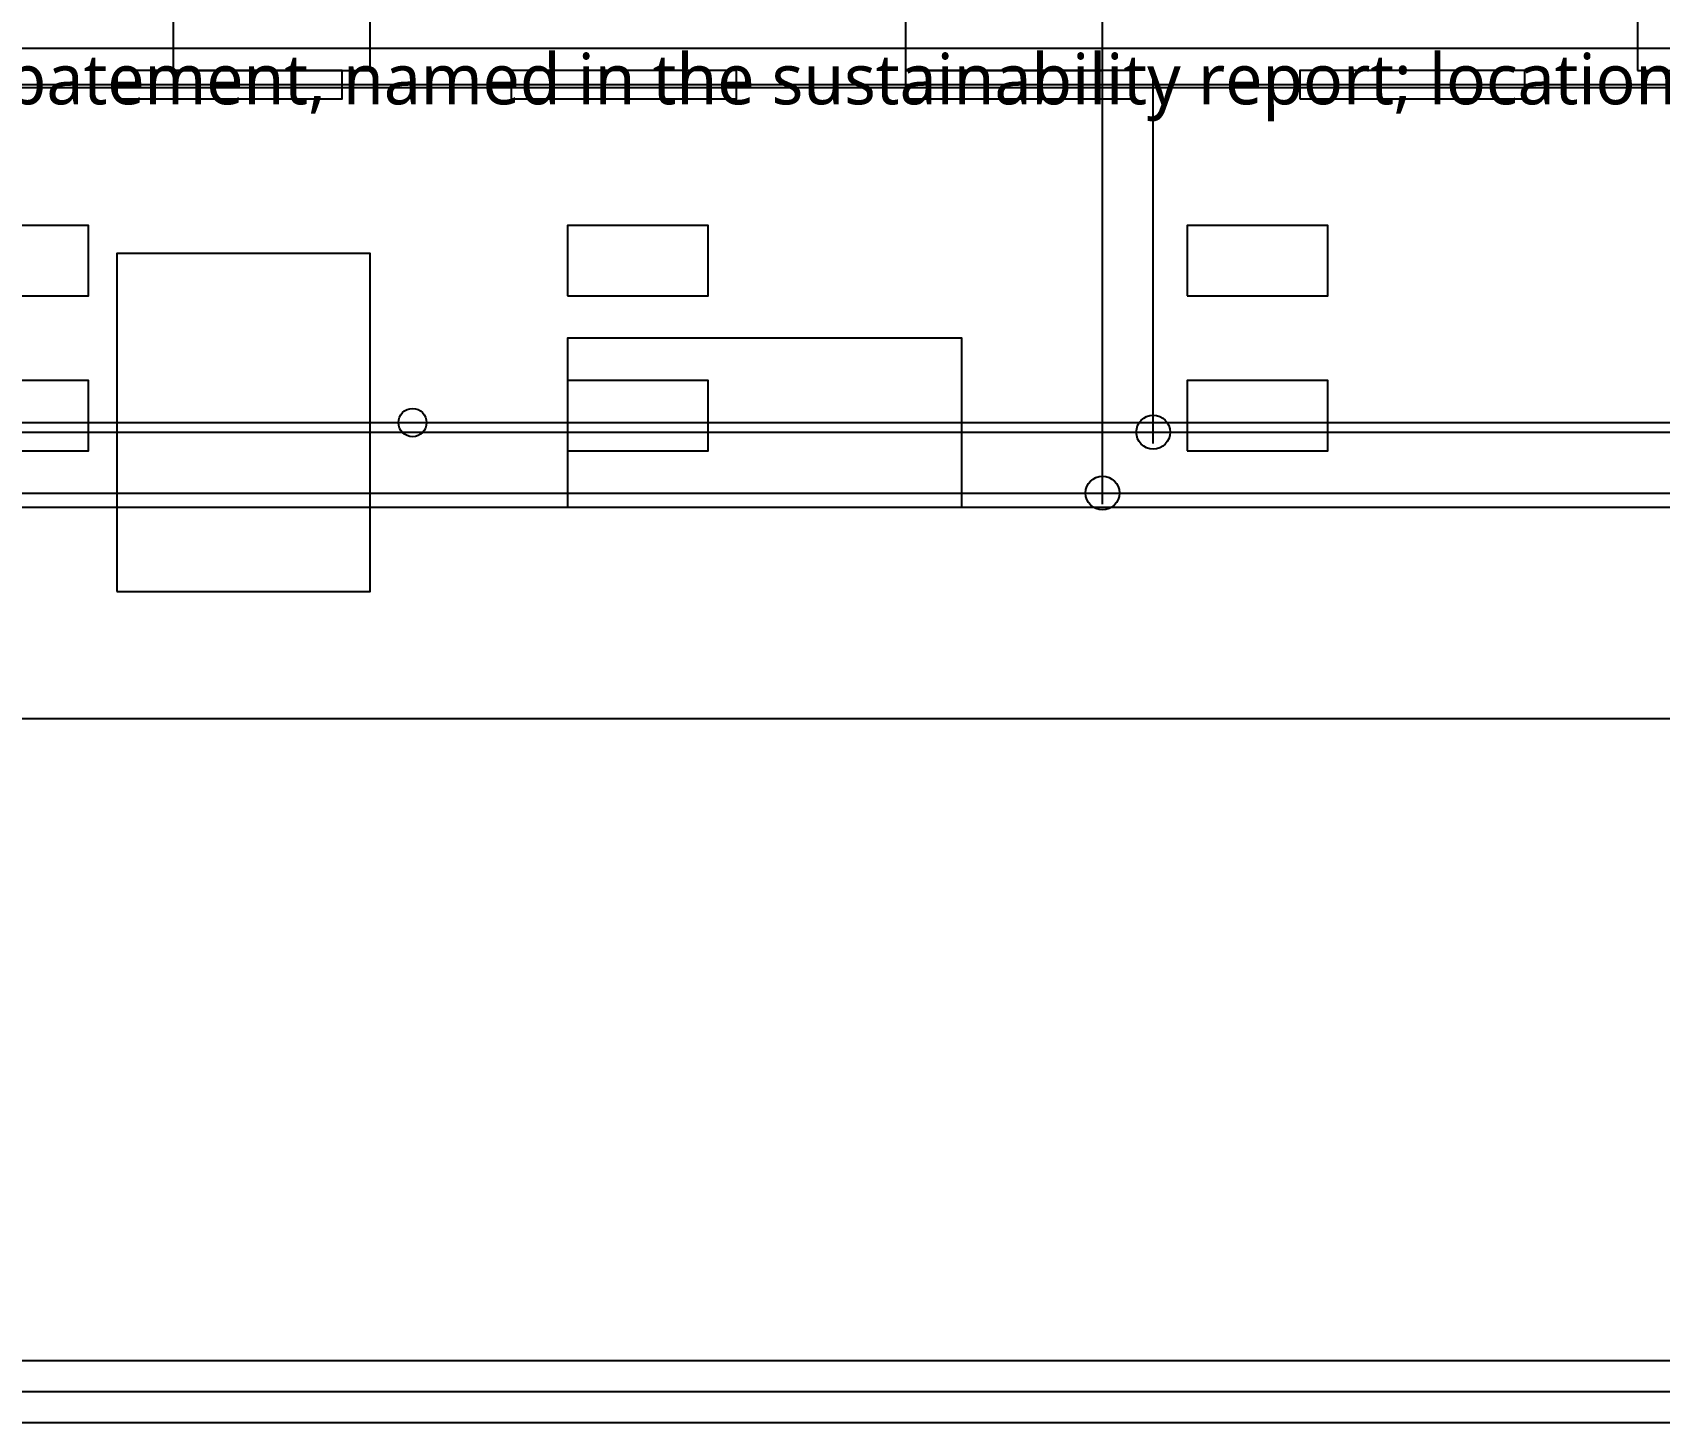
# Model space of a CAD drawing. Header units: metres. Extents: x -1640 to 1560, y -268 to 2338.
# Drawn here: x 171 to 228.8, y 1256 to 1305.3 of the extents above; entities that cross this region are included whole.
import ezdxf

# ---------------------------------------------------------------- set-up
doc = ezdxf.new("R2010")
doc.units = ezdxf.units.M
for name, color, linetype in [('1F_CDS', 5, 'Continuous'), ('1F_EHS_EXTINGUISHER_HYDRANT_CABINET_CONCEPT', 1, 'Continuous'), ('1F_SUPPORT', 4, 'Continuous'), ('2F_EHS_EXTINGUISHER_HYDRANT_CABINET_CONCEPT', 1, 'Continuous'), ('2F_SUPPORT', 4, 'Continuous'), ('3F_EHS_EXTINGUISHER_HYDRANT_CABINET_CONCEPT', 1, 'Continuous'), ('3F_SUPPORT', 4, 'Continuous'), ('4F_DCC', 3, 'Continuous'), ('4F_MAU', 2, 'Continuous'), ('4F_SUPPORT', 4, 'Continuous'), ('5F_CDS', 5, 'Continuous'), ('5F_EHS_EXTINGUISHER_HYDRANT_CABINET_CONCEPT', 1, 'Continuous'), ('5F_SUPPORT', 4, 'Continuous'), ('6F_EHS_EXTINGUISHER_HYDRANT_CABINET_CONCEPT', 1, 'Continuous'), ('6F_SUPPORT', 4, 'Continuous'), ('7F_EHS_EXTINGUISHER_HYDRANT_CABINET_CONCEPT', 1, 'Continuous'), ('7F_SUPPORT', 4, 'Continuous'), ('8F_DCC', 3, 'Continuous'), ('8F_MAU', 2, 'Continuous'), ('8F_SUPPORT', 4, 'Continuous'), ('OUTLINE', 7, 'Continuous'), ('RF_RSC', 4, 'Continuous'), ('UTIL_CHEM_CONCEPT', 6, 'Continuous'), ('UTIL_CHW.R_CONCEPT', 2, 'Continuous'), ('UTIL_CHW.S_CONCEPT', 1, 'Continuous'), ('UTIL_EXH.ACID_CONCEPT', 4, 'Continuous'), ('UTIL_EXH.ACID_RISER', 4, 'Continuous'), ('UTIL_EXH.ALK_CONCEPT', 5, 'Continuous'), ('UTIL_EXH.ALK_RISER', 5, 'Continuous'), ('UTIL_HR_CONCEPT', 5, 'Continuous'), ('UTIL_TEXT', 7, 'Continuous'), ('UTIL_WW.AA_CONCEPT', 3, 'Continuous'), ('UTIL_WW.F_CONCEPT', 2, 'Continuous'), ('UTIL_WW.ORG_CONCEPT', 4, 'Continuous')]:
    doc.layers.add(name, color=color, linetype=linetype)
doc.styles.add('KO', font='malgun.ttf')

msp = doc.modelspace()

# ---------------------------------------------------------------- linework, layer by layer
at = {"layer": '1F_CDS'}
for points in [[(168, 1296), (173, 1296), (173, 1298.5), (168, 1298.5)], [(190, 1296), (195, 1296), (195, 1298.5), (190, 1298.5)], [(212, 1296), (217, 1296), (217, 1298.5), (212, 1298.5)], [(168, 1290.5), (173, 1290.5), (173, 1293), (168, 1293)], [(190, 1290.5), (195, 1290.5), (195, 1293), (190, 1293)], [(212, 1290.5), (217, 1290.5), (217, 1293), (212, 1293)]]:
    msp.add_lwpolyline(points, close=True, dxfattribs=at)
at = {"layer": '1F_EHS_EXTINGUISHER_HYDRANT_CABINET_CONCEPT'}
msp.add_circle((184.5, 1291.5), 0.5, dxfattribs=at)
at = {"layer": '1F_SUPPORT'}
msp.add_lwpolyline([(174, 1285.5), (183, 1285.5), (183, 1297.5), (174, 1297.5)], close=True, dxfattribs=at)
at = {"layer": '2F_EHS_EXTINGUISHER_HYDRANT_CABINET_CONCEPT'}
msp.add_circle((184.5, 1291.5), 0.5, dxfattribs=at)
at = {"layer": '2F_SUPPORT'}
msp.add_lwpolyline([(174, 1285.5), (183, 1285.5), (183, 1297.5), (174, 1297.5)], close=True, dxfattribs=at)
at = {"layer": '3F_EHS_EXTINGUISHER_HYDRANT_CABINET_CONCEPT'}
msp.add_circle((184.5, 1291.5), 0.5, dxfattribs=at)
at = {"layer": '3F_SUPPORT'}
msp.add_lwpolyline([(174, 1285.5), (183, 1285.5), (183, 1297.5), (174, 1297.5)], close=True, dxfattribs=at)
at = {"layer": '4F_DCC'}
for points in [[(174, 1303), (182, 1303), (182, 1304), (174, 1304)], [(188, 1303), (196, 1303), (196, 1304), (188, 1304)], [(202, 1303), (210, 1303), (210, 1304), (202, 1304)], [(216, 1303), (224, 1303), (224, 1304), (216, 1304)]]:
    msp.add_lwpolyline(points, close=True, dxfattribs=at)
at = {"layer": '4F_MAU'}
msp.add_lwpolyline([(190, 1288.5), (204, 1288.5), (204, 1294.5), (190, 1294.5)], close=True, dxfattribs=at)
at = {"layer": '4F_SUPPORT'}
msp.add_lwpolyline([(174, 1285.5), (183, 1285.5), (183, 1297.5), (174, 1297.5)], close=True, dxfattribs=at)
at = {"layer": '5F_CDS'}
for points in [[(168, 1296), (173, 1296), (173, 1298.5), (168, 1298.5)], [(190, 1296), (195, 1296), (195, 1298.5), (190, 1298.5)], [(212, 1296), (217, 1296), (217, 1298.5), (212, 1298.5)], [(168, 1290.5), (173, 1290.5), (173, 1293), (168, 1293)], [(190, 1290.5), (195, 1290.5), (195, 1293), (190, 1293)], [(212, 1290.5), (217, 1290.5), (217, 1293), (212, 1293)]]:
    msp.add_lwpolyline(points, close=True, dxfattribs=at)
at = {"layer": '5F_EHS_EXTINGUISHER_HYDRANT_CABINET_CONCEPT'}
msp.add_circle((184.5, 1291.5), 0.5, dxfattribs=at)
at = {"layer": '5F_SUPPORT'}
msp.add_lwpolyline([(174, 1285.5), (183, 1285.5), (183, 1297.5), (174, 1297.5)], close=True, dxfattribs=at)
at = {"layer": '6F_EHS_EXTINGUISHER_HYDRANT_CABINET_CONCEPT'}
msp.add_circle((184.5, 1291.5), 0.5, dxfattribs=at)
at = {"layer": '6F_SUPPORT'}
msp.add_lwpolyline([(174, 1285.5), (183, 1285.5), (183, 1297.5), (174, 1297.5)], close=True, dxfattribs=at)
at = {"layer": '7F_EHS_EXTINGUISHER_HYDRANT_CABINET_CONCEPT'}
msp.add_circle((184.5, 1291.5), 0.5, dxfattribs=at)
at = {"layer": '7F_SUPPORT'}
msp.add_lwpolyline([(174, 1285.5), (183, 1285.5), (183, 1297.5), (174, 1297.5)], close=True, dxfattribs=at)
at = {"layer": '8F_DCC'}
for points in [[(174, 1303), (182, 1303), (182, 1304), (174, 1304)], [(188, 1303), (196, 1303), (196, 1304), (188, 1304)], [(202, 1303), (210, 1303), (210, 1304), (202, 1304)], [(216, 1303), (224, 1303), (224, 1304), (216, 1304)]]:
    msp.add_lwpolyline(points, close=True, dxfattribs=at)
at = {"layer": '8F_MAU'}
msp.add_lwpolyline([(190, 1288.5), (204, 1288.5), (204, 1294.5), (190, 1294.5)], close=True, dxfattribs=at)
at = {"layer": '8F_SUPPORT'}
msp.add_lwpolyline([(174, 1285.5), (183, 1285.5), (183, 1297.5), (174, 1297.5)], close=True, dxfattribs=at)
at = {"layer": 'OUTLINE'}
msp.add_lwpolyline([(-306, 1281), (345, 1281), (345, 1489), (-306, 1489)], close=True, dxfattribs=at)
at = {"layer": 'RF_RSC'}
for points in [[(176, 1304), (183, 1304), (183, 1309), (176, 1309)], [(202, 1304), (209, 1304), (209, 1309), (202, 1309)], [(228, 1304), (235, 1304), (235, 1309), (228, 1309)]]:
    msp.add_lwpolyline(points, close=True, dxfattribs=at)
at = {"layer": 'UTIL_CHEM_CONCEPT'}
msp.add_line((-272.3, 1288.5), (293.3, 1288.5), dxfattribs=at)
msp.add_line((-272.3, 1288.5), (293.3, 1288.5), dxfattribs=at)
at = {"layer": 'UTIL_CHW.R_CONCEPT'}
msp.add_line((-275.2, 1304.8), (294.8, 1304.8), dxfattribs=at)
msp.add_line((-275.2, 1304.8), (294.8, 1304.8), dxfattribs=at)
at = {"layer": 'UTIL_CHW.S_CONCEPT'}
msp.add_line((-276.5, 1303.5), (293.5, 1303.5), dxfattribs=at)
msp.add_line((-276.5, 1303.5), (293.5, 1303.5), dxfattribs=at)
at = {"layer": 'UTIL_EXH.ACID_CONCEPT'}
for p, q in [((209, 1288.6), (209, 1305.2)), ((209, 1288.6), (209, 1305.2)), ((-278.4, 1304.8), (295.4, 1304.8)), ((-278.4, 1304.8), (295.4, 1304.8)), ((-266.55, 1289), (302.55, 1289))]:
    msp.add_line(p, q, dxfattribs=at)
at = {"layer": 'UTIL_EXH.ACID_RISER'}
msp.add_circle((209, 1289), 0.6, dxfattribs=at)
at = {"layer": 'UTIL_EXH.ALK_CONCEPT'}
for p, q in [((-278.4, 1303.4), (295.4, 1303.4)), ((-278.4, 1303.4), (295.4, 1303.4)), ((210.8, 1290.76), (210.8, 1303.8)), ((210.8, 1290.76), (210.8, 1303.8)), ((-266.55, 1291.16), (302.55, 1291.16))]:
    msp.add_line(p, q, dxfattribs=at)
at = {"layer": 'UTIL_EXH.ALK_RISER'}
msp.add_circle((210.8, 1291.16), 0.6, dxfattribs=at)
at = {"layer": 'UTIL_HR_CONCEPT'}
msp.add_line((13.15, 1291.5), (287.35, 1291.5), dxfattribs=at)
msp.add_line((13.15, 1291.5), (287.35, 1291.5), dxfattribs=at)
at = {"layer": 'UTIL_WW.AA_CONCEPT'}
msp.add_line((13.3, 1257.1), (479.4, 1257.1), dxfattribs=at)
at = {"layer": 'UTIL_WW.F_CONCEPT'}
msp.add_line((12.2, 1256), (478.3, 1256), dxfattribs=at)
at = {"layer": 'UTIL_WW.ORG_CONCEPT'}
msp.add_line((14.4, 1258.2), (480.5, 1258.2), dxfattribs=at)

# ---------------------------------------------------------------- texts
at = {"layer": 'UTIL_TEXT', "style": 'KO'}
msp.add_text('P3 rooftop RCS (regenerative catalytic system — process-gas abatement, named in the sustainability report; location is concept)', height=1.8, dxfattribs=at).set_placement((101.5, 1302.8))

doc.saveas('drawing.dxf')
